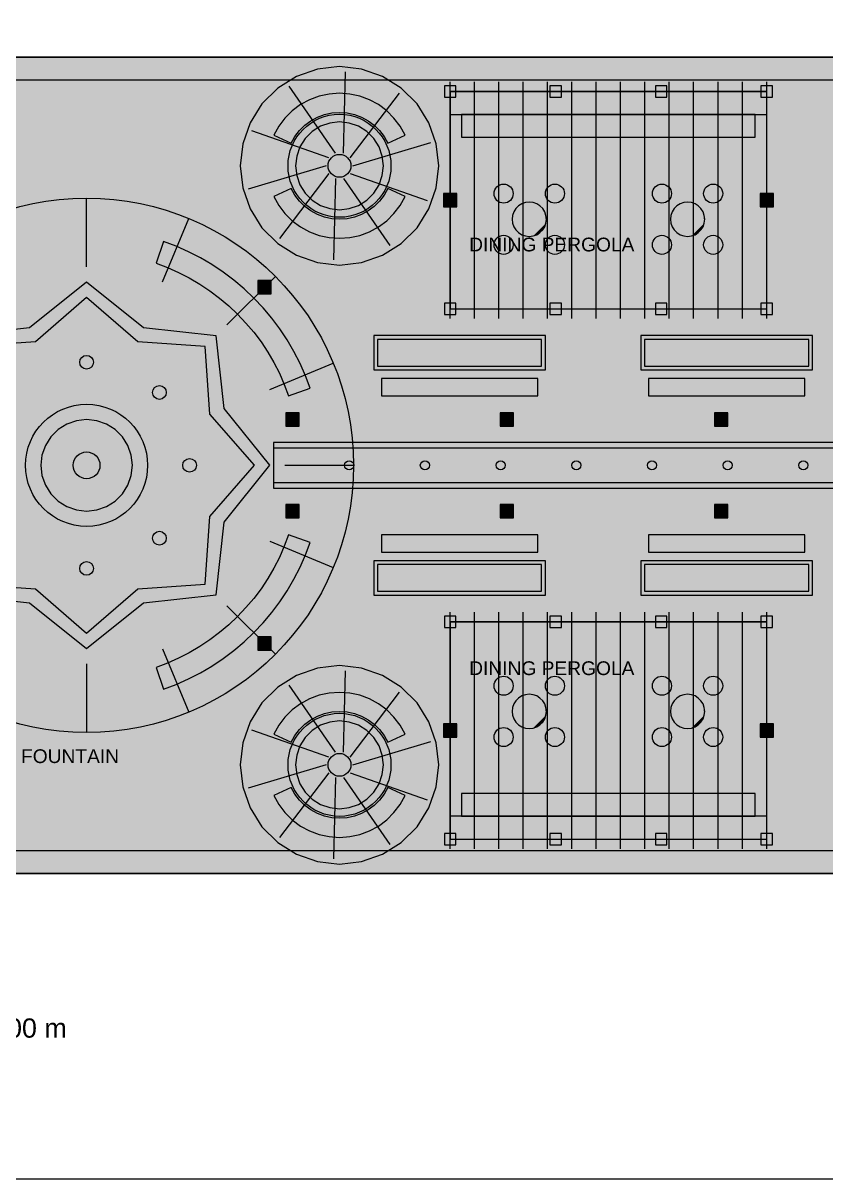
# Model space of a CAD drawing. Header units: metres. Extents: x 0 to 3661, y -5 to 371.
# Drawn here: x 3160.58 to 3181.63, y 23.65 to 53.93 of the extents above; entities that cross this region are included whole.
import ezdxf

# ---------------------------------------------------------------- set-up
doc = ezdxf.new("R2010")
doc.units = ezdxf.units.M
doc.header["$MEASUREMENT"] = 0
for name, color, linetype in [('AXIS', 8, 'Continuous'), ('EDGE', 7, 'Continuous'), ('L-FLOWERS', 6, 'Continuous'), ('L-FLOWERS-FILL', 241, 'Continuous'), ('L-LIGHTING', 2, 'Continuous'), ('L-LIGHTING-FILL', 40, 'Continuous'), ('L-PAVING', 253, 'Continuous'), ('L-PAVING-FILL', 41, 'Continuous'), ('L-PERGOLA', 34, 'Continuous'), ('L-PLANTERS', 42, 'Continuous'), ('L-SEATING', 32, 'Continuous'), ('L-SEATING-FILL', 35, 'Continuous'), ('L-TREES', 96, 'Continuous'), ('L-TREES-FILL', 94, 'Continuous'), ('L-WATER', 150, 'Continuous'), ('L-WATER-FILL', 151, 'Continuous'), ('LABEL', 7, 'Continuous'), ('SHOPS', 8, 'Continuous')]:
    doc.layers.add(name, color=color, linetype=linetype)
doc.styles.get("Standard").update_dxf_attribs({"font": 'arial.ttf'})

msp = doc.modelspace()

# ---------------------------------------------------------------- linework, layer by layer
at = {"layer": 'EDGE'}
msp.add_lwpolyline([(3123.279, 31.654), (3193.809, 31.654), (3193.809, 53.044), (3123.279, 53.044)], close=True, dxfattribs=at)
at = {"layer": 'L-FLOWERS'}
for points in [[(3171.779, 51.544), (3180.079, 51.544), (3180.079, 52.144), (3171.779, 52.144)], [(3170.029, 50.197), (3170, 50.452), (3169.915, 50.696), (3169.778, 50.913), (3169.596, 51.096), (3169.378, 51.233), (3169.135, 51.318), (3168.879, 51.346), (3168.623, 51.318), (3168.38, 51.233), (3168.162, 51.096), (3167.98, 50.913), (3167.843, 50.696), (3167.758, 50.452), (3167.729, 50.197), (3167.758, 49.941), (3167.843, 49.697), (3167.98, 49.48), (3168.162, 49.297), (3168.38, 49.16), (3168.623, 49.075), (3168.879, 49.047), (3169.135, 49.075), (3169.378, 49.16), (3169.596, 49.297), (3169.778, 49.48), (3169.915, 49.697), (3170, 49.941)], [(3169.879, 44.949), (3174.179, 44.949), (3174.179, 45.649), (3169.879, 45.649)], [(3176.879, 44.949), (3181.179, 44.949), (3181.179, 45.649), (3176.879, 45.649)], [(3169.879, 39.049), (3174.179, 39.049), (3174.179, 39.749), (3169.879, 39.749)], [(3176.879, 39.049), (3181.179, 39.049), (3181.179, 39.749), (3176.879, 39.749)], [(3170.029, 34.502), (3170, 34.757), (3169.915, 35.001), (3169.778, 35.218), (3169.596, 35.401), (3169.378, 35.538), (3169.135, 35.623), (3168.879, 35.651), (3168.623, 35.623), (3168.38, 35.538), (3168.162, 35.401), (3167.98, 35.218), (3167.843, 35.001), (3167.758, 34.757), (3167.729, 34.502), (3167.758, 34.246), (3167.843, 34.002), (3167.98, 33.785), (3168.162, 33.602), (3168.38, 33.465), (3168.623, 33.38), (3168.879, 33.352), (3169.135, 33.38), (3169.378, 33.465), (3169.596, 33.602), (3169.778, 33.785), (3169.915, 34.002), (3170, 34.246)], [(3171.779, 32.554), (3180.079, 32.554), (3180.079, 33.154), (3171.779, 33.154)]]:
    msp.add_lwpolyline(points, close=True, dxfattribs=at)
at = {"layer": 'L-FLOWERS-FILL'}
for points in [[(3171.779, 52.144), (3171.779, 51.544), (3180.079, 51.544)], [(3180.079, 51.544), (3180.079, 52.144), (3171.779, 52.144)], [(3170, 49.941), (3168.38, 51.233), (3168.162, 51.096)], [(3170, 49.941), (3168.623, 51.318), (3168.38, 51.233)], [(3170, 49.941), (3168.879, 51.346), (3168.623, 51.318)], [(3170, 49.941), (3169.135, 51.318), (3168.879, 51.346)], [(3170, 49.941), (3169.378, 51.233), (3169.135, 51.318)], [(3170, 49.941), (3169.596, 51.096), (3169.378, 51.233)], [(3170, 49.941), (3167.98, 50.913), (3167.843, 50.696)], [(3170, 49.941), (3168.162, 51.096), (3167.98, 50.913)], [(3170, 49.941), (3169.778, 50.913), (3169.596, 51.096)], [(3170, 49.941), (3169.915, 50.696), (3169.778, 50.913)], [(3170, 49.941), (3167.843, 50.696), (3167.758, 50.452)], [(3170, 49.941), (3170, 50.452), (3169.915, 50.696)], [(3170, 49.941), (3167.758, 50.452), (3167.729, 50.197)], [(3170, 49.941), (3170.029, 50.197), (3170, 50.452)], [(3170, 49.941), (3167.729, 50.197), (3167.758, 49.941)], [(3170, 49.941), (3167.758, 49.941), (3167.843, 49.697)], [(3170, 49.941), (3167.843, 49.697), (3167.98, 49.48)], [(3170, 49.941), (3167.98, 49.48), (3168.162, 49.297)], [(3170, 49.941), (3168.162, 49.297), (3168.38, 49.16)], [(3170, 49.941), (3168.38, 49.16), (3168.623, 49.075)], [(3170, 49.941), (3168.623, 49.075), (3168.879, 49.047)], [(3170, 49.941), (3168.879, 49.047), (3169.135, 49.075)], [(3170, 49.941), (3169.135, 49.075), (3169.378, 49.16)], [(3170, 49.941), (3169.378, 49.16), (3169.596, 49.297)], [(3170, 49.941), (3169.596, 49.297), (3169.778, 49.48)], [(3169.778, 49.48), (3169.915, 49.697), (3170, 49.941)], [(3169.879, 45.649), (3169.879, 44.949), (3174.179, 44.949)], [(3174.179, 44.949), (3174.179, 45.649), (3169.879, 45.649)], [(3176.879, 45.649), (3176.879, 44.949), (3181.179, 44.949)], [(3181.179, 44.949), (3181.179, 45.649), (3176.879, 45.649)], [(3169.879, 39.749), (3169.879, 39.049), (3174.179, 39.049)], [(3174.179, 39.049), (3174.179, 39.749), (3169.879, 39.749)], [(3176.879, 39.749), (3176.879, 39.049), (3181.179, 39.049)], [(3181.179, 39.049), (3181.179, 39.749), (3176.879, 39.749)], [(3170, 34.246), (3168.38, 35.538), (3168.162, 35.401)], [(3170, 34.246), (3168.623, 35.623), (3168.38, 35.538)], [(3170, 34.246), (3168.879, 35.651), (3168.623, 35.623)], [(3170, 34.246), (3169.135, 35.623), (3168.879, 35.651)], [(3170, 34.246), (3169.378, 35.538), (3169.135, 35.623)], [(3170, 34.246), (3169.596, 35.401), (3169.378, 35.538)], [(3170, 34.246), (3167.98, 35.218), (3167.843, 35.001)], [(3170, 34.246), (3168.162, 35.401), (3167.98, 35.218)], [(3170, 34.246), (3169.778, 35.218), (3169.596, 35.401)], [(3170, 34.246), (3169.915, 35.001), (3169.778, 35.218)], [(3170, 34.246), (3167.843, 35.001), (3167.758, 34.757)], [(3170, 34.246), (3170, 34.757), (3169.915, 35.001)], [(3170, 34.246), (3167.758, 34.757), (3167.729, 34.502)], [(3170, 34.246), (3170.029, 34.502), (3170, 34.757)], [(3170, 34.246), (3167.729, 34.502), (3167.758, 34.246)], [(3170, 34.246), (3167.758, 34.246), (3167.843, 34.002)], [(3170, 34.246), (3167.843, 34.002), (3167.98, 33.785)], [(3170, 34.246), (3167.98, 33.785), (3168.162, 33.602)], [(3170, 34.246), (3168.162, 33.602), (3168.38, 33.465)], [(3170, 34.246), (3168.38, 33.465), (3168.623, 33.38)], [(3170, 34.246), (3168.623, 33.38), (3168.879, 33.352)], [(3170, 34.246), (3168.879, 33.352), (3169.135, 33.38)], [(3170, 34.246), (3169.135, 33.38), (3169.378, 33.465)], [(3170, 34.246), (3169.378, 33.465), (3169.596, 33.602)], [(3170, 34.246), (3169.596, 33.602), (3169.778, 33.785)], [(3169.778, 33.785), (3169.915, 34.002), (3170, 34.246)], [(3171.779, 33.154), (3171.779, 32.554), (3180.079, 32.554)], [(3180.079, 32.554), (3180.079, 33.154), (3171.779, 33.154)]]:
    msp.add_solid(points, dxfattribs=at)
at = {"layer": 'L-LIGHTING'}
for points in [[(3171.604, 49.121), (3171.954, 49.121), (3171.954, 49.471), (3171.604, 49.471)], [(3179.904, 49.121), (3180.254, 49.121), (3180.254, 49.471), (3179.904, 49.471)], [(3166.741, 46.841), (3167.091, 46.841), (3167.091, 47.191), (3166.741, 47.191)], [(3167.474, 43.374), (3167.824, 43.374), (3167.824, 43.724), (3167.474, 43.724)], [(3173.094, 43.374), (3173.444, 43.374), (3173.444, 43.724), (3173.094, 43.724)], [(3178.714, 43.374), (3179.064, 43.374), (3179.064, 43.724), (3178.714, 43.724)], [(3167.474, 40.974), (3167.824, 40.974), (3167.824, 41.324), (3167.474, 41.324)], [(3173.094, 40.974), (3173.444, 40.974), (3173.444, 41.324), (3173.094, 41.324)], [(3178.714, 40.974), (3179.064, 40.974), (3179.064, 41.324), (3178.714, 41.324)], [(3166.741, 37.507), (3167.091, 37.507), (3167.091, 37.857), (3166.741, 37.857)], [(3171.604, 35.227), (3171.954, 35.227), (3171.954, 35.577), (3171.604, 35.577)], [(3179.904, 35.227), (3180.254, 35.227), (3180.254, 35.577), (3179.904, 35.577)]]:
    msp.add_lwpolyline(points, close=True, dxfattribs=at)
at = {"layer": 'L-LIGHTING-FILL'}
for points in [[(3171.604, 49.471), (3171.604, 49.121), (3171.954, 49.121)], [(3171.954, 49.121), (3171.954, 49.471), (3171.604, 49.471)], [(3179.904, 49.471), (3179.904, 49.121), (3180.254, 49.121)], [(3180.254, 49.121), (3180.254, 49.471), (3179.904, 49.471)], [(3166.741, 47.191), (3166.741, 46.841), (3167.091, 46.841)], [(3167.091, 46.841), (3167.091, 47.191), (3166.741, 47.191)], [(3167.474, 43.724), (3167.474, 43.374), (3167.824, 43.374)], [(3167.824, 43.374), (3167.824, 43.724), (3167.474, 43.724)], [(3173.094, 43.724), (3173.094, 43.374), (3173.444, 43.374)], [(3173.444, 43.374), (3173.444, 43.724), (3173.094, 43.724)], [(3178.714, 43.724), (3178.714, 43.374), (3179.064, 43.374)], [(3179.064, 43.374), (3179.064, 43.724), (3178.714, 43.724)], [(3167.474, 41.324), (3167.474, 40.974), (3167.824, 40.974)], [(3167.824, 40.974), (3167.824, 41.324), (3167.474, 41.324)], [(3173.094, 41.324), (3173.094, 40.974), (3173.444, 40.974)], [(3173.444, 40.974), (3173.444, 41.324), (3173.094, 41.324)], [(3178.714, 41.324), (3178.714, 40.974), (3179.064, 40.974)], [(3179.064, 40.974), (3179.064, 41.324), (3178.714, 41.324)], [(3166.741, 37.857), (3166.741, 37.507), (3167.091, 37.507)], [(3167.091, 37.507), (3167.091, 37.857), (3166.741, 37.857)], [(3171.604, 35.577), (3171.604, 35.227), (3171.954, 35.227)], [(3171.954, 35.227), (3171.954, 35.577), (3171.604, 35.577)], [(3179.904, 35.577), (3179.904, 35.227), (3180.254, 35.227)], [(3180.254, 35.227), (3180.254, 35.577), (3179.904, 35.577)]]:
    msp.add_solid(points, dxfattribs=at)
at = {"layer": 'L-PAVING'}
for p, q in [((3162.249, 47.549), (3162.249, 49.349)), ((3164.239, 47.153), (3164.927, 48.816)), ((3165.926, 46.026), (3167.198, 47.299)), ((3167.053, 44.339), (3168.716, 45.028)), ((3167.449, 42.349), (3169.249, 42.349)), ((3167.053, 40.359), (3168.716, 39.67)), ((3165.926, 38.672), (3167.198, 37.399)), ((3164.239, 37.545), (3164.927, 35.882)), ((3162.249, 37.149), (3162.249, 35.349))]:
    msp.add_line(p, q, dxfattribs=at)
for points in [[(3123.279, 31.654), (3193.809, 31.654), (3193.809, 53.044), (3123.279, 53.044)], [(3123.879, 32.254), (3193.209, 32.254), (3193.209, 52.444), (3123.879, 52.444)], [(3171.779, 46.449), (3180.079, 46.449), (3180.079, 52.144), (3171.779, 52.144)], [(3171.779, 32.554), (3180.079, 32.554), (3180.079, 38.249), (3171.779, 38.249)]]:
    msp.add_lwpolyline(points, close=True, dxfattribs=at)
msp.add_circle((3162.249, 42.349), 7, dxfattribs=at)
at = {"layer": 'L-PAVING-FILL'}
for points in [[(3123.279, 53.044), (3123.279, 31.654), (3193.809, 31.654)], [(3193.809, 31.654), (3193.809, 53.044), (3123.279, 53.044)], [(3171.779, 52.144), (3171.779, 46.449), (3180.079, 46.449)], [(3180.079, 46.449), (3180.079, 52.144), (3171.779, 52.144)], [(3171.779, 38.249), (3171.779, 32.554), (3180.079, 32.554)], [(3180.079, 32.554), (3180.079, 38.249), (3171.779, 38.249)]]:
    msp.add_solid(points, dxfattribs=at)
at = {"layer": 'L-PERGOLA'}
for p, q in [((3171.779, 46.199), (3171.779, 52.394)), ((3172.417, 46.199), (3172.417, 52.394)), ((3173.056, 46.199), (3173.056, 52.394)), ((3173.694, 46.199), (3173.694, 52.394)), ((3174.332, 46.199), (3174.332, 52.394)), ((3174.971, 46.199), (3174.971, 52.394)), ((3175.61, 46.199), (3175.61, 52.394)), ((3176.248, 46.199), (3176.248, 52.394)), ((3176.886, 46.199), (3176.886, 52.394)), ((3177.525, 46.199), (3177.525, 52.394)), ((3178.163, 46.199), (3178.163, 52.394)), ((3178.802, 46.199), (3178.802, 52.394)), ((3179.44, 46.199), (3179.44, 52.394)), ((3180.079, 46.199), (3180.079, 52.394)), ((3171.779, 52.144), (3180.079, 52.144)), ((3171.779, 46.449), (3180.079, 46.449)), ((3171.779, 32.304), (3171.779, 38.499)), ((3172.417, 32.304), (3172.417, 38.499)), ((3173.056, 32.304), (3173.056, 38.499)), ((3173.694, 32.304), (3173.694, 38.499)), ((3174.332, 32.304), (3174.332, 38.499)), ((3174.971, 32.304), (3174.971, 38.499)), ((3175.61, 32.304), (3175.61, 38.499)), ((3176.248, 32.304), (3176.248, 38.499)), ((3176.886, 32.304), (3176.886, 38.499)), ((3177.525, 32.304), (3177.525, 38.499)), ((3178.163, 32.304), (3178.163, 38.499)), ((3178.802, 32.304), (3178.802, 38.499)), ((3179.44, 32.304), (3179.44, 38.499)), ((3180.079, 32.304), (3180.079, 38.499)), ((3171.779, 38.249), (3180.079, 38.249)), ((3171.779, 32.554), (3180.079, 32.554))]:
    msp.add_line(p, q, dxfattribs=at)
for points in [[(3171.629, 51.994), (3171.929, 51.994), (3171.929, 52.294), (3171.629, 52.294)], [(3174.395, 51.994), (3174.695, 51.994), (3174.695, 52.294), (3174.395, 52.294)], [(3177.162, 51.994), (3177.462, 51.994), (3177.462, 52.294), (3177.162, 52.294)], [(3179.929, 51.994), (3180.229, 51.994), (3180.229, 52.294), (3179.929, 52.294)], [(3171.629, 46.299), (3171.929, 46.299), (3171.929, 46.599), (3171.629, 46.599)], [(3174.395, 46.299), (3174.695, 46.299), (3174.695, 46.599), (3174.395, 46.599)], [(3177.162, 46.299), (3177.462, 46.299), (3177.462, 46.599), (3177.162, 46.599)], [(3179.929, 46.299), (3180.229, 46.299), (3180.229, 46.599), (3179.929, 46.599)], [(3171.629, 38.099), (3171.929, 38.099), (3171.929, 38.399), (3171.629, 38.399)], [(3174.395, 38.099), (3174.695, 38.099), (3174.695, 38.399), (3174.395, 38.399)], [(3177.162, 38.099), (3177.462, 38.099), (3177.462, 38.399), (3177.162, 38.399)], [(3179.929, 38.099), (3180.229, 38.099), (3180.229, 38.399), (3179.929, 38.399)], [(3171.629, 32.404), (3171.929, 32.404), (3171.929, 32.704), (3171.629, 32.704)], [(3174.395, 32.404), (3174.695, 32.404), (3174.695, 32.704), (3174.395, 32.704)], [(3177.162, 32.404), (3177.462, 32.404), (3177.462, 32.704), (3177.162, 32.704)], [(3179.929, 32.404), (3180.229, 32.404), (3180.229, 32.704), (3179.929, 32.704)]]:
    msp.add_lwpolyline(points, close=True, dxfattribs=at)
at = {"layer": 'L-PLANTERS'}
for points in [[(3169.779, 44.849), (3174.279, 44.849), (3174.279, 45.749), (3169.779, 45.749)], [(3176.779, 44.849), (3181.279, 44.849), (3181.279, 45.749), (3176.779, 45.749)], [(3169.779, 38.949), (3174.279, 38.949), (3174.279, 39.849), (3169.779, 39.849)], [(3176.779, 38.949), (3181.279, 38.949), (3181.279, 39.849), (3176.779, 39.849)]]:
    msp.add_lwpolyline(points, close=True, dxfattribs=at)
for centre in [(3168.879, 50.197), (3168.879, 34.502)]:
    msp.add_circle(centre, 1.35, dxfattribs=at)
at = {"layer": 'L-SEATING'}
for points in [[(3170.601, 50.999), (3170.47, 51.235), (3170.307, 51.449), (3170.116, 51.639), (3169.9, 51.799), (3169.663, 51.927), (3169.41, 52.021), (3169.147, 52.077), (3168.879, 52.096), (3168.61, 52.077), (3168.347, 52.021), (3168.095, 51.927), (3167.858, 51.799), (3167.642, 51.639), (3167.45, 51.449), (3167.287, 51.235), (3167.157, 50.999), (3167.61, 50.788), (3167.706, 50.962), (3167.826, 51.12), (3167.967, 51.259), (3168.126, 51.377), (3168.301, 51.472), (3168.487, 51.541), (3168.681, 51.582), (3168.879, 51.596), (3169.077, 51.582), (3169.271, 51.541), (3169.456, 51.472), (3169.631, 51.377), (3169.79, 51.259), (3169.931, 51.12), (3170.051, 50.962), (3170.148, 50.788)], [(3172.079, 50.944), (3179.779, 50.944), (3179.779, 51.544), (3172.079, 51.544)], [(3167.157, 49.394), (3167.287, 49.158), (3167.45, 48.944), (3167.642, 48.754), (3167.858, 48.594), (3168.095, 48.466), (3168.347, 48.372), (3168.61, 48.316), (3168.879, 48.297), (3169.147, 48.316), (3169.41, 48.372), (3169.663, 48.466), (3169.9, 48.594), (3170.116, 48.754), (3170.307, 48.944), (3170.47, 49.158), (3170.601, 49.394), (3170.148, 49.605), (3170.051, 49.431), (3169.931, 49.273), (3169.79, 49.134), (3169.631, 49.016), (3169.456, 48.921), (3169.271, 48.852), (3169.077, 48.811), (3168.879, 48.797), (3168.681, 48.811), (3168.487, 48.852), (3168.301, 48.921), (3168.126, 49.016), (3167.967, 49.134), (3167.826, 49.273), (3167.706, 49.431), (3167.61, 49.605)], [(3174.304, 48.797), (3174.292, 48.897), (3174.259, 48.992), (3174.206, 49.077), (3174.134, 49.148), (3174.049, 49.202), (3173.954, 49.235), (3173.854, 49.246), (3173.754, 49.235), (3173.659, 49.202), (3173.573, 49.148), (3173.502, 49.077), (3173.448, 48.992), (3173.415, 48.897), (3173.404, 48.797), (3173.415, 48.696), (3173.448, 48.601), (3173.502, 48.516), (3173.573, 48.445), (3173.659, 48.391), (3173.754, 48.358), (3173.854, 48.346), (3173.954, 48.358), (3174.049, 48.391), (3174.134, 48.445), (3174.206, 48.516), (3174.259, 48.601), (3174.292, 48.696)], [(3178.454, 48.797), (3178.442, 48.897), (3178.409, 48.992), (3178.356, 49.077), (3178.284, 49.148), (3178.199, 49.202), (3178.104, 49.235), (3178.004, 49.246), (3177.904, 49.235), (3177.809, 49.202), (3177.723, 49.148), (3177.652, 49.077), (3177.598, 48.992), (3177.565, 48.897), (3177.554, 48.797), (3177.565, 48.696), (3177.598, 48.601), (3177.652, 48.516), (3177.723, 48.445), (3177.809, 48.391), (3177.904, 48.358), (3178.004, 48.346), (3178.104, 48.358), (3178.199, 48.391), (3178.284, 48.445), (3178.356, 48.516), (3178.409, 48.601), (3178.442, 48.696)], [(3168.111, 44.367), (3167.987, 44.697), (3167.845, 45.018), (3167.684, 45.331), (3167.507, 45.635), (3167.312, 45.927), (3167.101, 46.209), (3166.874, 46.477), (3166.633, 46.733), (3166.377, 46.975), (3166.108, 47.201), (3165.827, 47.412), (3165.534, 47.607), (3165.231, 47.785), (3164.918, 47.945), (3164.596, 48.087), (3164.267, 48.211), (3164.072, 47.644), (3164.369, 47.532), (3164.66, 47.404), (3164.942, 47.259), (3165.216, 47.098), (3165.481, 46.922), (3165.735, 46.732), (3165.978, 46.527), (3166.209, 46.309), (3166.427, 46.078), (3166.631, 45.835), (3166.822, 45.581), (3166.998, 45.316), (3167.158, 45.042), (3167.303, 44.76), (3167.432, 44.469), (3167.544, 44.172)], [(3169.979, 44.174), (3174.079, 44.174), (3174.079, 44.624), (3169.979, 44.624)], [(3176.979, 44.174), (3181.079, 44.174), (3181.079, 44.624), (3176.979, 44.624)], [(3164.267, 36.487), (3164.596, 36.611), (3164.918, 36.753), (3165.231, 36.913), (3165.534, 37.091), (3165.827, 37.286), (3166.108, 37.497), (3166.377, 37.723), (3166.633, 37.965), (3166.874, 38.221), (3167.101, 38.489), (3167.312, 38.771), (3167.507, 39.063), (3167.684, 39.367), (3167.845, 39.68), (3167.987, 40.001), (3168.111, 40.331), (3167.544, 40.526), (3167.432, 40.229), (3167.303, 39.938), (3167.158, 39.656), (3166.998, 39.382), (3166.822, 39.117), (3166.631, 38.863), (3166.427, 38.62), (3166.209, 38.389), (3165.978, 38.171), (3165.735, 37.966), (3165.481, 37.776), (3165.216, 37.6), (3164.942, 37.439), (3164.66, 37.294), (3164.369, 37.166), (3164.072, 37.054)], [(3169.979, 40.074), (3174.079, 40.074), (3174.079, 40.524), (3169.979, 40.524)], [(3176.979, 40.074), (3181.079, 40.074), (3181.079, 40.524), (3176.979, 40.524)], [(3170.601, 35.304), (3170.47, 35.54), (3170.307, 35.754), (3170.116, 35.944), (3169.9, 36.104), (3169.663, 36.232), (3169.41, 36.326), (3169.147, 36.382), (3168.879, 36.401), (3168.61, 36.382), (3168.347, 36.326), (3168.095, 36.232), (3167.858, 36.104), (3167.642, 35.944), (3167.45, 35.754), (3167.287, 35.54), (3167.157, 35.304), (3167.61, 35.093), (3167.706, 35.267), (3167.826, 35.425), (3167.967, 35.564), (3168.126, 35.682), (3168.301, 35.777), (3168.487, 35.846), (3168.681, 35.887), (3168.879, 35.901), (3169.077, 35.887), (3169.271, 35.846), (3169.456, 35.777), (3169.631, 35.682), (3169.79, 35.564), (3169.931, 35.425), (3170.051, 35.267), (3170.148, 35.093)], [(3174.304, 35.901), (3174.292, 36.002), (3174.259, 36.097), (3174.206, 36.182), (3174.134, 36.253), (3174.049, 36.307), (3173.954, 36.34), (3173.854, 36.352), (3173.754, 36.34), (3173.659, 36.307), (3173.573, 36.253), (3173.502, 36.182), (3173.448, 36.097), (3173.415, 36.002), (3173.404, 35.901), (3173.415, 35.801), (3173.448, 35.706), (3173.502, 35.621), (3173.573, 35.55), (3173.659, 35.496), (3173.754, 35.463), (3173.854, 35.452), (3173.954, 35.463), (3174.049, 35.496), (3174.134, 35.55), (3174.206, 35.621), (3174.259, 35.706), (3174.292, 35.801)], [(3178.454, 35.901), (3178.442, 36.002), (3178.409, 36.097), (3178.356, 36.182), (3178.284, 36.253), (3178.199, 36.307), (3178.104, 36.34), (3178.004, 36.352), (3177.904, 36.34), (3177.809, 36.307), (3177.723, 36.253), (3177.652, 36.182), (3177.598, 36.097), (3177.565, 36.002), (3177.554, 35.901), (3177.565, 35.801), (3177.598, 35.706), (3177.652, 35.621), (3177.723, 35.55), (3177.809, 35.496), (3177.904, 35.463), (3178.004, 35.452), (3178.104, 35.463), (3178.199, 35.496), (3178.284, 35.55), (3178.356, 35.621), (3178.409, 35.706), (3178.442, 35.801)], [(3167.157, 33.699), (3167.287, 33.463), (3167.45, 33.249), (3167.642, 33.059), (3167.858, 32.899), (3168.095, 32.771), (3168.347, 32.677), (3168.61, 32.621), (3168.879, 32.602), (3169.147, 32.621), (3169.41, 32.677), (3169.663, 32.771), (3169.9, 32.899), (3170.116, 33.059), (3170.307, 33.249), (3170.47, 33.463), (3170.601, 33.699), (3170.148, 33.91), (3170.051, 33.736), (3169.931, 33.578), (3169.79, 33.439), (3169.631, 33.321), (3169.456, 33.226), (3169.271, 33.157), (3169.077, 33.116), (3168.879, 33.102), (3168.681, 33.116), (3168.487, 33.157), (3168.301, 33.226), (3168.126, 33.321), (3167.967, 33.439), (3167.826, 33.578), (3167.706, 33.736), (3167.61, 33.91)], [(3172.079, 33.154), (3179.779, 33.154), (3179.779, 33.754), (3172.079, 33.754)]]:
    msp.add_lwpolyline(points, close=True, dxfattribs=at)
for centre in [(3173.182, 49.468), (3174.526, 49.468), (3177.332, 49.468), (3178.675, 49.468), (3173.182, 48.125), (3174.526, 48.125), (3177.332, 48.125), (3178.675, 48.125), (3173.182, 36.573), (3174.526, 36.573), (3177.332, 36.573), (3178.675, 36.573), (3173.182, 35.23), (3174.526, 35.23), (3177.332, 35.23), (3178.675, 35.23)]:
    msp.add_circle(centre, 0.25, dxfattribs=at)
at = {"layer": 'L-SEATING-FILL'}
for points in [[(3169.663, 51.927), (3168.879, 52.096), (3168.61, 52.077)], [(3169.663, 51.927), (3169.147, 52.077), (3168.879, 52.096)], [(3169.663, 51.927), (3167.45, 51.449), (3167.287, 51.235)], [(3169.663, 51.927), (3167.287, 51.235), (3168.487, 51.541)], [(3169.663, 51.927), (3167.642, 51.639), (3167.45, 51.449)], [(3169.663, 51.927), (3167.858, 51.799), (3167.642, 51.639)], [(3169.663, 51.927), (3168.095, 51.927), (3167.858, 51.799)], [(3169.663, 51.927), (3168.347, 52.021), (3168.095, 51.927)], [(3169.663, 51.927), (3168.61, 52.077), (3168.347, 52.021)], [(3169.663, 51.927), (3168.487, 51.541), (3168.681, 51.582)], [(3169.663, 51.927), (3168.681, 51.582), (3168.879, 51.596)], [(3169.663, 51.927), (3168.879, 51.596), (3169.077, 51.582)], [(3169.663, 51.927), (3169.077, 51.582), (3169.271, 51.541)], [(3169.663, 51.927), (3169.41, 52.021), (3169.147, 52.077)], [(3169.663, 51.927), (3169.271, 51.541), (3169.456, 51.472)], [(3169.663, 51.927), (3169.456, 51.472), (3169.631, 51.377)], [(3169.663, 51.927), (3169.631, 51.377), (3169.79, 51.259)], [(3170.148, 50.788), (3169.9, 51.799), (3169.663, 51.927)], [(3169.663, 51.927), (3169.79, 51.259), (3169.931, 51.12)], [(3169.663, 51.927), (3169.931, 51.12), (3170.051, 50.962)], [(3169.663, 51.927), (3170.051, 50.962), (3170.148, 50.788)], [(3170.148, 50.788), (3170.116, 51.639), (3169.9, 51.799)], [(3167.287, 51.235), (3168.301, 51.472), (3168.487, 51.541)], [(3170.148, 50.788), (3170.307, 51.449), (3170.116, 51.639)], [(3172.079, 51.544), (3172.079, 50.944), (3179.779, 50.944)], [(3179.779, 50.944), (3179.779, 51.544), (3172.079, 51.544)], [(3167.287, 51.235), (3167.157, 50.999), (3167.61, 50.788)], [(3167.287, 51.235), (3168.126, 51.377), (3168.301, 51.472)], [(3167.287, 51.235), (3167.967, 51.259), (3168.126, 51.377)], [(3167.287, 51.235), (3167.826, 51.12), (3167.967, 51.259)], [(3167.287, 51.235), (3167.61, 50.788), (3167.706, 50.962)], [(3167.287, 51.235), (3167.706, 50.962), (3167.826, 51.12)], [(3170.148, 50.788), (3170.47, 51.235), (3170.307, 51.449)], [(3170.148, 50.788), (3170.601, 50.999), (3170.47, 51.235)], [(3167.61, 49.605), (3167.157, 49.394), (3167.287, 49.158)], [(3167.61, 49.605), (3167.287, 49.158), (3167.45, 48.944)], [(3167.61, 49.605), (3167.45, 48.944), (3167.642, 48.754)], [(3167.61, 49.605), (3167.642, 48.754), (3167.858, 48.594)], [(3167.61, 49.605), (3167.858, 48.594), (3168.095, 48.466)], [(3168.095, 48.466), (3167.706, 49.431), (3167.61, 49.605)], [(3168.095, 48.466), (3167.826, 49.273), (3167.706, 49.431)], [(3170.47, 49.158), (3170.051, 49.431), (3169.931, 49.273)], [(3170.47, 49.158), (3170.148, 49.605), (3170.051, 49.431)], [(3170.47, 49.158), (3170.601, 49.394), (3170.148, 49.605)], [(3168.095, 48.466), (3167.967, 49.134), (3167.826, 49.273)], [(3168.095, 48.466), (3168.126, 49.016), (3167.967, 49.134)], [(3168.095, 48.466), (3170.307, 48.944), (3170.47, 49.158)], [(3168.095, 48.466), (3170.47, 49.158), (3169.271, 48.852)], [(3170.47, 49.158), (3169.456, 48.921), (3169.271, 48.852)], [(3170.47, 49.158), (3169.631, 49.016), (3169.456, 48.921)], [(3170.47, 49.158), (3169.79, 49.134), (3169.631, 49.016)], [(3170.47, 49.158), (3169.931, 49.273), (3169.79, 49.134)], [(3174.292, 48.696), (3173.502, 49.077), (3173.448, 48.992)], [(3174.292, 48.696), (3173.573, 49.148), (3173.502, 49.077)], [(3174.292, 48.696), (3173.659, 49.202), (3173.573, 49.148)], [(3174.292, 48.696), (3173.754, 49.235), (3173.659, 49.202)], [(3174.292, 48.696), (3173.854, 49.246), (3173.754, 49.235)], [(3174.292, 48.696), (3173.954, 49.235), (3173.854, 49.246)], [(3174.292, 48.696), (3174.049, 49.202), (3173.954, 49.235)], [(3174.292, 48.696), (3174.134, 49.148), (3174.049, 49.202)], [(3174.292, 48.696), (3174.206, 49.077), (3174.134, 49.148)], [(3174.292, 48.696), (3174.259, 48.992), (3174.206, 49.077)], [(3178.442, 48.696), (3177.652, 49.077), (3177.598, 48.992)], [(3178.442, 48.696), (3177.723, 49.148), (3177.652, 49.077)], [(3178.442, 48.696), (3177.809, 49.202), (3177.723, 49.148)], [(3178.442, 48.696), (3177.904, 49.235), (3177.809, 49.202)], [(3178.442, 48.696), (3178.004, 49.246), (3177.904, 49.235)], [(3178.442, 48.696), (3178.104, 49.235), (3178.004, 49.246)], [(3178.442, 48.696), (3178.199, 49.202), (3178.104, 49.235)], [(3178.442, 48.696), (3178.284, 49.148), (3178.199, 49.202)], [(3178.442, 48.696), (3178.356, 49.077), (3178.284, 49.148)], [(3178.442, 48.696), (3178.409, 48.992), (3178.356, 49.077)], [(3168.095, 48.466), (3168.301, 48.921), (3168.126, 49.016)], [(3168.095, 48.466), (3170.116, 48.754), (3170.307, 48.944)], [(3168.095, 48.466), (3168.487, 48.852), (3168.301, 48.921)], [(3168.095, 48.466), (3169.271, 48.852), (3169.077, 48.811)], [(3168.095, 48.466), (3168.681, 48.811), (3168.487, 48.852)], [(3168.095, 48.466), (3169.077, 48.811), (3168.879, 48.797)], [(3168.095, 48.466), (3168.879, 48.797), (3168.681, 48.811)], [(3168.095, 48.466), (3169.9, 48.594), (3170.116, 48.754)], [(3174.292, 48.696), (3173.415, 48.897), (3173.404, 48.797)], [(3174.292, 48.696), (3173.404, 48.797), (3173.415, 48.696)], [(3174.292, 48.696), (3173.448, 48.992), (3173.415, 48.897)], [(3174.292, 48.696), (3174.292, 48.897), (3174.259, 48.992)], [(3174.292, 48.696), (3174.304, 48.797), (3174.292, 48.897)], [(3178.442, 48.696), (3177.565, 48.897), (3177.554, 48.797)], [(3178.442, 48.696), (3177.554, 48.797), (3177.565, 48.696)], [(3178.442, 48.696), (3177.598, 48.992), (3177.565, 48.897)], [(3178.442, 48.696), (3178.442, 48.897), (3178.409, 48.992)], [(3178.442, 48.696), (3178.454, 48.797), (3178.442, 48.897)], [(3168.095, 48.466), (3169.663, 48.466), (3169.9, 48.594)], [(3168.095, 48.466), (3168.347, 48.372), (3168.61, 48.316)], [(3168.095, 48.466), (3168.61, 48.316), (3168.879, 48.297)], [(3168.095, 48.466), (3168.879, 48.297), (3169.147, 48.316)], [(3168.095, 48.466), (3169.147, 48.316), (3169.41, 48.372)], [(3168.095, 48.466), (3169.41, 48.372), (3169.663, 48.466)], [(3174.292, 48.696), (3173.415, 48.696), (3173.448, 48.601)], [(3174.292, 48.696), (3173.448, 48.601), (3173.502, 48.516)], [(3174.292, 48.696), (3173.502, 48.516), (3173.573, 48.445)], [(3174.292, 48.696), (3173.573, 48.445), (3173.659, 48.391)], [(3174.292, 48.696), (3173.659, 48.391), (3173.754, 48.358)], [(3174.292, 48.696), (3173.754, 48.358), (3173.854, 48.346)], [(3174.292, 48.696), (3173.854, 48.346), (3173.954, 48.358)], [(3174.292, 48.696), (3173.954, 48.358), (3174.049, 48.391)], [(3174.292, 48.696), (3174.049, 48.391), (3174.134, 48.445)], [(3174.292, 48.696), (3174.134, 48.445), (3174.206, 48.516)], [(3174.206, 48.516), (3174.259, 48.601), (3174.292, 48.696)], [(3178.442, 48.696), (3177.565, 48.696), (3177.598, 48.601)], [(3178.442, 48.696), (3177.598, 48.601), (3177.652, 48.516)], [(3178.442, 48.696), (3177.652, 48.516), (3177.723, 48.445)], [(3178.442, 48.696), (3177.723, 48.445), (3177.809, 48.391)], [(3178.442, 48.696), (3177.809, 48.391), (3177.904, 48.358)], [(3178.442, 48.696), (3177.904, 48.358), (3178.004, 48.346)], [(3178.442, 48.696), (3178.004, 48.346), (3178.104, 48.358)], [(3178.442, 48.696), (3178.104, 48.358), (3178.199, 48.391)], [(3178.442, 48.696), (3178.199, 48.391), (3178.284, 48.445)], [(3178.442, 48.696), (3178.284, 48.445), (3178.356, 48.516)], [(3178.356, 48.516), (3178.409, 48.601), (3178.442, 48.696)], [(3166.633, 46.733), (3164.267, 48.211), (3164.072, 47.644)], [(3166.633, 46.733), (3164.596, 48.087), (3164.267, 48.211)], [(3166.633, 46.733), (3164.918, 47.945), (3164.596, 48.087)], [(3166.633, 46.733), (3165.231, 47.785), (3164.918, 47.945)], [(3166.633, 46.733), (3164.072, 47.644), (3164.369, 47.532)], [(3166.633, 46.733), (3165.534, 47.607), (3165.231, 47.785)], [(3166.633, 46.733), (3165.827, 47.412), (3165.534, 47.607)], [(3166.633, 46.733), (3164.369, 47.532), (3164.66, 47.404)], [(3166.633, 46.733), (3164.66, 47.404), (3164.942, 47.259)], [(3166.633, 46.733), (3164.942, 47.259), (3165.216, 47.098)], [(3166.633, 46.733), (3166.108, 47.201), (3165.827, 47.412)], [(3166.633, 46.733), (3165.216, 47.098), (3165.481, 46.922)], [(3166.633, 46.733), (3166.377, 46.975), (3166.108, 47.201)], [(3166.633, 46.733), (3165.481, 46.922), (3165.735, 46.732)], [(3166.633, 46.733), (3165.735, 46.732), (3165.978, 46.527)], [(3166.633, 46.733), (3165.978, 46.527), (3166.209, 46.309)], [(3166.633, 46.733), (3166.209, 46.309), (3166.427, 46.078)], [(3166.633, 46.733), (3166.427, 46.078), (3166.631, 45.835)], [(3166.633, 46.733), (3166.631, 45.835), (3166.822, 45.581)], [(3167.544, 44.172), (3166.874, 46.477), (3166.633, 46.733)], [(3166.633, 46.733), (3166.822, 45.581), (3166.998, 45.316)], [(3166.633, 46.733), (3166.998, 45.316), (3167.158, 45.042)], [(3166.633, 46.733), (3167.158, 45.042), (3167.303, 44.76)], [(3166.633, 46.733), (3167.303, 44.76), (3167.432, 44.469)], [(3166.633, 46.733), (3167.432, 44.469), (3167.544, 44.172)], [(3167.544, 44.172), (3167.101, 46.209), (3166.874, 46.477)], [(3167.544, 44.172), (3167.312, 45.927), (3167.101, 46.209)], [(3167.544, 44.172), (3167.507, 45.635), (3167.312, 45.927)], [(3167.544, 44.172), (3167.684, 45.331), (3167.507, 45.635)], [(3167.544, 44.172), (3167.845, 45.018), (3167.684, 45.331)], [(3167.544, 44.172), (3167.987, 44.697), (3167.845, 45.018)], [(3167.544, 44.172), (3168.111, 44.367), (3167.987, 44.697)], [(3169.979, 44.624), (3169.979, 44.174), (3174.079, 44.174)], [(3174.079, 44.174), (3174.079, 44.624), (3169.979, 44.624)], [(3176.979, 44.624), (3176.979, 44.174), (3181.079, 44.174)], [(3181.079, 44.174), (3181.079, 44.624), (3176.979, 44.624)], [(3166.633, 37.965), (3168.111, 40.331), (3167.544, 40.526)], [(3166.633, 37.965), (3167.544, 40.526), (3167.432, 40.229)], [(3166.633, 37.965), (3167.987, 40.001), (3168.111, 40.331)], [(3169.979, 40.524), (3169.979, 40.074), (3174.079, 40.074)], [(3174.079, 40.074), (3174.079, 40.524), (3169.979, 40.524)], [(3176.979, 40.524), (3176.979, 40.074), (3181.079, 40.074)], [(3181.079, 40.074), (3181.079, 40.524), (3176.979, 40.524)], [(3166.633, 37.965), (3167.432, 40.229), (3167.303, 39.938)], [(3166.633, 37.965), (3167.845, 39.68), (3167.987, 40.001)], [(3166.633, 37.965), (3167.303, 39.938), (3167.158, 39.656)], [(3166.633, 37.965), (3167.684, 39.367), (3167.845, 39.68)], [(3166.633, 37.965), (3167.158, 39.656), (3166.998, 39.382)], [(3166.633, 37.965), (3166.998, 39.382), (3166.822, 39.117)], [(3166.633, 37.965), (3167.507, 39.063), (3167.684, 39.367)], [(3166.633, 37.965), (3166.822, 39.117), (3166.631, 38.863)], [(3166.633, 37.965), (3167.312, 38.771), (3167.507, 39.063)], [(3166.633, 37.965), (3166.631, 38.863), (3166.427, 38.62)], [(3166.633, 37.965), (3167.101, 38.489), (3167.312, 38.771)], [(3166.633, 37.965), (3166.427, 38.62), (3166.209, 38.389)], [(3166.633, 37.965), (3166.874, 38.221), (3167.101, 38.489)], [(3166.633, 37.965), (3165.978, 38.171), (3165.735, 37.966)], [(3166.633, 37.965), (3166.209, 38.389), (3165.978, 38.171)], [(3164.072, 37.054), (3166.377, 37.723), (3166.633, 37.965)], [(3166.633, 37.965), (3164.369, 37.166), (3164.072, 37.054)], [(3166.633, 37.965), (3164.66, 37.294), (3164.369, 37.166)], [(3166.633, 37.965), (3164.942, 37.439), (3164.66, 37.294)], [(3166.633, 37.965), (3165.216, 37.6), (3164.942, 37.439)], [(3166.633, 37.965), (3165.481, 37.776), (3165.216, 37.6)], [(3166.633, 37.965), (3165.735, 37.966), (3165.481, 37.776)], [(3164.072, 37.054), (3166.108, 37.497), (3166.377, 37.723)], [(3164.072, 37.054), (3165.827, 37.286), (3166.108, 37.497)], [(3164.072, 37.054), (3165.534, 37.091), (3165.827, 37.286)], [(3164.072, 37.054), (3165.231, 36.913), (3165.534, 37.091)], [(3164.072, 37.054), (3164.267, 36.487), (3164.596, 36.611)], [(3164.072, 37.054), (3164.596, 36.611), (3164.918, 36.753)], [(3164.072, 37.054), (3164.918, 36.753), (3165.231, 36.913)], [(3169.663, 36.232), (3168.61, 36.382), (3168.347, 36.326)], [(3169.663, 36.232), (3168.879, 36.401), (3168.61, 36.382)], [(3169.663, 36.232), (3169.147, 36.382), (3168.879, 36.401)], [(3169.663, 36.232), (3169.41, 36.326), (3169.147, 36.382)], [(3174.292, 35.801), (3173.754, 36.34), (3173.659, 36.307)], [(3174.292, 35.801), (3173.854, 36.352), (3173.754, 36.34)], [(3174.292, 35.801), (3173.954, 36.34), (3173.854, 36.352)], [(3174.292, 35.801), (3174.049, 36.307), (3173.954, 36.34)], [(3178.442, 35.801), (3177.904, 36.34), (3177.809, 36.307)], [(3178.442, 35.801), (3178.004, 36.352), (3177.904, 36.34)], [(3178.442, 35.801), (3178.104, 36.34), (3178.004, 36.352)], [(3178.442, 35.801), (3178.199, 36.307), (3178.104, 36.34)], [(3169.663, 36.232), (3167.45, 35.754), (3167.287, 35.54)], [(3169.663, 36.232), (3167.287, 35.54), (3168.487, 35.846)], [(3169.663, 36.232), (3167.642, 35.944), (3167.45, 35.754)], [(3169.663, 36.232), (3167.858, 36.104), (3167.642, 35.944)], [(3169.663, 36.232), (3168.095, 36.232), (3167.858, 36.104)], [(3169.663, 36.232), (3168.347, 36.326), (3168.095, 36.232)], [(3169.663, 36.232), (3168.487, 35.846), (3168.681, 35.887)], [(3169.663, 36.232), (3168.681, 35.887), (3168.879, 35.901)], [(3169.663, 36.232), (3168.879, 35.901), (3169.077, 35.887)], [(3169.663, 36.232), (3169.077, 35.887), (3169.271, 35.846)], [(3169.663, 36.232), (3169.271, 35.846), (3169.456, 35.777)], [(3169.663, 36.232), (3169.456, 35.777), (3169.631, 35.682)], [(3169.663, 36.232), (3169.631, 35.682), (3169.79, 35.564)], [(3170.148, 35.093), (3169.9, 36.104), (3169.663, 36.232)], [(3169.663, 36.232), (3169.79, 35.564), (3169.931, 35.425)], [(3169.663, 36.232), (3169.931, 35.425), (3170.051, 35.267)], [(3169.663, 36.232), (3170.051, 35.267), (3170.148, 35.093)], [(3170.148, 35.093), (3170.116, 35.944), (3169.9, 36.104)], [(3174.292, 35.801), (3173.448, 36.097), (3173.415, 36.002)], [(3174.292, 35.801), (3173.502, 36.182), (3173.448, 36.097)], [(3174.292, 35.801), (3173.573, 36.253), (3173.502, 36.182)], [(3174.292, 35.801), (3173.659, 36.307), (3173.573, 36.253)], [(3174.292, 35.801), (3174.134, 36.253), (3174.049, 36.307)], [(3174.292, 35.801), (3174.206, 36.182), (3174.134, 36.253)], [(3174.292, 35.801), (3174.259, 36.097), (3174.206, 36.182)], [(3174.292, 35.801), (3174.292, 36.002), (3174.259, 36.097)], [(3178.442, 35.801), (3177.598, 36.097), (3177.565, 36.002)], [(3178.442, 35.801), (3177.652, 36.182), (3177.598, 36.097)], [(3178.442, 35.801), (3177.723, 36.253), (3177.652, 36.182)], [(3178.442, 35.801), (3177.809, 36.307), (3177.723, 36.253)], [(3178.442, 35.801), (3178.284, 36.253), (3178.199, 36.307)], [(3178.442, 35.801), (3178.356, 36.182), (3178.284, 36.253)], [(3178.442, 35.801), (3178.409, 36.097), (3178.356, 36.182)], [(3178.442, 35.801), (3178.442, 36.002), (3178.409, 36.097)], [(3167.287, 35.54), (3168.301, 35.777), (3168.487, 35.846)], [(3167.287, 35.54), (3168.126, 35.682), (3168.301, 35.777)], [(3170.148, 35.093), (3170.307, 35.754), (3170.116, 35.944)], [(3170.148, 35.093), (3170.47, 35.54), (3170.307, 35.754)], [(3174.292, 35.801), (3173.415, 36.002), (3173.404, 35.901)], [(3174.292, 35.801), (3173.404, 35.901), (3173.415, 35.801)], [(3174.292, 35.801), (3173.415, 35.801), (3173.448, 35.706)], [(3174.292, 35.801), (3173.448, 35.706), (3173.502, 35.621)], [(3174.292, 35.801), (3173.502, 35.621), (3173.573, 35.55)], [(3174.292, 35.801), (3173.573, 35.55), (3173.659, 35.496)], [(3174.292, 35.801), (3173.659, 35.496), (3173.754, 35.463)], [(3174.292, 35.801), (3173.754, 35.463), (3173.854, 35.452)], [(3174.292, 35.801), (3173.854, 35.452), (3173.954, 35.463)], [(3174.292, 35.801), (3173.954, 35.463), (3174.049, 35.496)], [(3174.292, 35.801), (3174.049, 35.496), (3174.134, 35.55)], [(3174.292, 35.801), (3174.134, 35.55), (3174.206, 35.621)], [(3174.206, 35.621), (3174.259, 35.706), (3174.292, 35.801)], [(3174.292, 35.801), (3174.304, 35.901), (3174.292, 36.002)], [(3178.442, 35.801), (3177.565, 36.002), (3177.554, 35.901)], [(3178.442, 35.801), (3177.554, 35.901), (3177.565, 35.801)], [(3178.442, 35.801), (3177.565, 35.801), (3177.598, 35.706)], [(3178.442, 35.801), (3177.598, 35.706), (3177.652, 35.621)], [(3178.442, 35.801), (3177.652, 35.621), (3177.723, 35.55)], [(3178.442, 35.801), (3177.723, 35.55), (3177.809, 35.496)], [(3178.442, 35.801), (3177.809, 35.496), (3177.904, 35.463)], [(3178.442, 35.801), (3177.904, 35.463), (3178.004, 35.452)], [(3178.442, 35.801), (3178.004, 35.452), (3178.104, 35.463)], [(3178.442, 35.801), (3178.104, 35.463), (3178.199, 35.496)], [(3178.442, 35.801), (3178.199, 35.496), (3178.284, 35.55)], [(3178.442, 35.801), (3178.284, 35.55), (3178.356, 35.621)], [(3178.356, 35.621), (3178.409, 35.706), (3178.442, 35.801)], [(3178.442, 35.801), (3178.454, 35.901), (3178.442, 36.002)], [(3167.287, 35.54), (3167.157, 35.304), (3167.61, 35.093)], [(3167.287, 35.54), (3167.967, 35.564), (3168.126, 35.682)], [(3167.287, 35.54), (3167.826, 35.425), (3167.967, 35.564)], [(3167.287, 35.54), (3167.61, 35.093), (3167.706, 35.267)], [(3167.287, 35.54), (3167.706, 35.267), (3167.826, 35.425)], [(3170.148, 35.093), (3170.601, 35.304), (3170.47, 35.54)], [(3167.61, 33.91), (3167.157, 33.699), (3167.287, 33.463)], [(3167.61, 33.91), (3167.287, 33.463), (3167.45, 33.249)], [(3167.61, 33.91), (3167.45, 33.249), (3167.642, 33.059)], [(3167.61, 33.91), (3167.642, 33.059), (3167.858, 32.899)], [(3167.61, 33.91), (3167.858, 32.899), (3168.095, 32.771)], [(3168.095, 32.771), (3167.706, 33.736), (3167.61, 33.91)], [(3168.095, 32.771), (3167.826, 33.578), (3167.706, 33.736)], [(3170.47, 33.463), (3170.051, 33.736), (3169.931, 33.578)], [(3170.47, 33.463), (3170.148, 33.91), (3170.051, 33.736)], [(3170.47, 33.463), (3170.601, 33.699), (3170.148, 33.91)], [(3172.079, 33.754), (3172.079, 33.154), (3179.779, 33.154)], [(3179.779, 33.154), (3179.779, 33.754), (3172.079, 33.754)], [(3168.095, 32.771), (3167.967, 33.439), (3167.826, 33.578)], [(3168.095, 32.771), (3168.126, 33.321), (3167.967, 33.439)], [(3168.095, 32.771), (3170.307, 33.249), (3170.47, 33.463)], [(3168.095, 32.771), (3170.47, 33.463), (3169.271, 33.157)], [(3168.095, 32.771), (3168.301, 33.226), (3168.126, 33.321)], [(3170.47, 33.463), (3169.456, 33.226), (3169.271, 33.157)], [(3170.47, 33.463), (3169.631, 33.321), (3169.456, 33.226)], [(3170.47, 33.463), (3169.79, 33.439), (3169.631, 33.321)], [(3170.47, 33.463), (3169.931, 33.578), (3169.79, 33.439)], [(3168.095, 32.771), (3170.116, 33.059), (3170.307, 33.249)], [(3168.095, 32.771), (3168.487, 33.157), (3168.301, 33.226)], [(3168.095, 32.771), (3169.271, 33.157), (3169.077, 33.116)], [(3168.095, 32.771), (3168.681, 33.116), (3168.487, 33.157)], [(3168.095, 32.771), (3169.077, 33.116), (3168.879, 33.102)], [(3168.095, 32.771), (3168.879, 33.102), (3168.681, 33.116)], [(3168.095, 32.771), (3169.9, 32.899), (3170.116, 33.059)], [(3168.095, 32.771), (3169.663, 32.771), (3169.9, 32.899)], [(3168.095, 32.771), (3168.347, 32.677), (3168.61, 32.621)], [(3168.095, 32.771), (3168.61, 32.621), (3168.879, 32.602)], [(3168.095, 32.771), (3168.879, 32.602), (3169.147, 32.621)], [(3168.095, 32.771), (3169.147, 32.621), (3169.41, 32.677)], [(3168.095, 32.771), (3169.41, 32.677), (3169.663, 32.771)]]:
    msp.add_solid(points, dxfattribs=at)
at = {"layer": 'L-TREES'}
for p, q in [((3168.987, 50.529), (3169.037, 52.661)), ((3168.771, 50.529), (3167.558, 52.284)), ((3169.162, 50.402), (3170.456, 52.098)), ((3168.595, 50.402), (3166.583, 51.109)), ((3169.229, 50.197), (3171.272, 50.808)), ((3168.529, 50.197), (3166.485, 49.585)), ((3168.595, 49.991), (3167.302, 48.295)), ((3169.162, 49.991), (3171.174, 49.284)), ((3168.771, 49.864), (3168.72, 47.732)), ((3168.987, 49.864), (3170.199, 48.109)), ((3168.987, 34.834), (3169.037, 36.966)), ((3168.771, 34.834), (3167.558, 36.589)), ((3169.162, 34.707), (3170.456, 36.403)), ((3168.595, 34.707), (3166.583, 35.414)), ((3169.229, 34.502), (3171.272, 35.113)), ((3168.529, 34.502), (3166.485, 33.89)), ((3168.595, 34.296), (3167.302, 32.6)), ((3169.162, 34.296), (3171.174, 33.589)), ((3168.771, 34.169), (3168.72, 32.037)), ((3168.987, 34.169), (3170.199, 32.414))]:
    msp.add_line(p, q, dxfattribs=at)
for points in [[(3171.479, 50.197), (3171.414, 50.775), (3171.221, 51.325), (3170.912, 51.818), (3170.5, 52.229), (3170.007, 52.539), (3169.457, 52.731), (3168.879, 52.797), (3168.3, 52.731), (3167.751, 52.539), (3167.258, 52.229), (3166.846, 51.818), (3166.536, 51.325), (3166.344, 50.775), (3166.279, 50.197), (3166.344, 49.618), (3166.536, 49.068), (3166.846, 48.575), (3167.258, 48.164), (3167.751, 47.854), (3168.3, 47.662), (3168.879, 47.596), (3169.457, 47.662), (3170.007, 47.854), (3170.5, 48.164), (3170.912, 48.575), (3171.221, 49.068), (3171.414, 49.618)], [(3171.479, 34.502), (3171.414, 35.08), (3171.221, 35.63), (3170.912, 36.123), (3170.5, 36.534), (3170.007, 36.844), (3169.457, 37.036), (3168.879, 37.102), (3168.3, 37.036), (3167.751, 36.844), (3167.258, 36.534), (3166.846, 36.123), (3166.536, 35.63), (3166.344, 35.08), (3166.279, 34.502), (3166.344, 33.923), (3166.536, 33.373), (3166.846, 32.88), (3167.258, 32.469), (3167.751, 32.159), (3168.3, 31.967), (3168.879, 31.901), (3169.457, 31.967), (3170.007, 32.159), (3170.5, 32.469), (3170.912, 32.88), (3171.221, 33.373), (3171.414, 33.923)]]:
    msp.add_lwpolyline(points, close=True, dxfattribs=at)
for centre in [(3168.879, 50.197), (3168.879, 34.502)]:
    msp.add_circle(centre, 0.3, dxfattribs=at)
at = {"layer": 'L-TREES-FILL'}
for points in [[(3171.414, 49.618), (3168.3, 52.731), (3167.751, 52.539)], [(3171.414, 49.618), (3168.879, 52.797), (3168.3, 52.731)], [(3171.414, 49.618), (3169.457, 52.731), (3168.879, 52.797)], [(3171.414, 49.618), (3170.007, 52.539), (3169.457, 52.731)], [(3171.414, 49.618), (3167.751, 52.539), (3167.258, 52.229)], [(3171.414, 49.618), (3170.5, 52.229), (3170.007, 52.539)], [(3171.414, 49.618), (3167.258, 52.229), (3166.846, 51.818)], [(3171.414, 49.618), (3170.912, 51.818), (3170.5, 52.229)], [(3171.414, 49.618), (3166.846, 51.818), (3166.536, 51.325)], [(3171.414, 49.618), (3171.221, 51.325), (3170.912, 51.818)], [(3171.414, 49.618), (3166.536, 51.325), (3166.344, 50.775)], [(3171.414, 49.618), (3171.414, 50.775), (3171.221, 51.325)], [(3171.414, 49.618), (3166.344, 50.775), (3166.279, 50.197)], [(3171.414, 49.618), (3171.479, 50.197), (3171.414, 50.775)], [(3171.414, 49.618), (3166.279, 50.197), (3166.344, 49.618)], [(3171.414, 49.618), (3166.344, 49.618), (3166.536, 49.068)], [(3171.414, 49.618), (3166.536, 49.068), (3166.846, 48.575)], [(3171.414, 49.618), (3166.846, 48.575), (3167.258, 48.164)], [(3171.414, 49.618), (3167.258, 48.164), (3167.751, 47.854)], [(3171.414, 49.618), (3167.751, 47.854), (3168.3, 47.662)], [(3171.414, 49.618), (3168.3, 47.662), (3168.879, 47.596)], [(3171.414, 49.618), (3168.879, 47.596), (3169.457, 47.662)], [(3171.414, 49.618), (3169.457, 47.662), (3170.007, 47.854)], [(3171.414, 49.618), (3170.007, 47.854), (3170.5, 48.164)], [(3171.414, 49.618), (3170.5, 48.164), (3170.912, 48.575)], [(3170.912, 48.575), (3171.221, 49.068), (3171.414, 49.618)], [(3171.414, 33.923), (3168.3, 37.036), (3167.751, 36.844)], [(3171.414, 33.923), (3168.879, 37.102), (3168.3, 37.036)], [(3171.414, 33.923), (3169.457, 37.036), (3168.879, 37.102)], [(3171.414, 33.923), (3170.007, 36.844), (3169.457, 37.036)], [(3171.414, 33.923), (3167.751, 36.844), (3167.258, 36.534)], [(3171.414, 33.923), (3170.5, 36.534), (3170.007, 36.844)], [(3171.414, 33.923), (3167.258, 36.534), (3166.846, 36.123)], [(3171.414, 33.923), (3170.912, 36.123), (3170.5, 36.534)], [(3171.414, 33.923), (3166.846, 36.123), (3166.536, 35.63)], [(3171.414, 33.923), (3171.221, 35.63), (3170.912, 36.123)], [(3171.414, 33.923), (3166.536, 35.63), (3166.344, 35.08)], [(3171.414, 33.923), (3171.414, 35.08), (3171.221, 35.63)], [(3171.414, 33.923), (3166.344, 35.08), (3166.279, 34.502)], [(3171.414, 33.923), (3171.479, 34.502), (3171.414, 35.08)], [(3171.414, 33.923), (3166.279, 34.502), (3166.344, 33.923)], [(3171.414, 33.923), (3166.344, 33.923), (3166.536, 33.373)], [(3171.414, 33.923), (3166.536, 33.373), (3166.846, 32.88)], [(3171.414, 33.923), (3166.846, 32.88), (3167.258, 32.469)], [(3171.414, 33.923), (3167.258, 32.469), (3167.751, 32.159)], [(3171.414, 33.923), (3167.751, 32.159), (3168.3, 31.967)], [(3171.414, 33.923), (3168.3, 31.967), (3168.879, 31.901)], [(3171.414, 33.923), (3168.879, 31.901), (3169.457, 31.967)], [(3171.414, 33.923), (3169.457, 31.967), (3170.007, 32.159)], [(3171.414, 33.923), (3170.007, 32.159), (3170.5, 32.469)], [(3171.414, 33.923), (3170.5, 32.469), (3170.912, 32.88)], [(3170.912, 32.88), (3171.221, 33.373), (3171.414, 33.923)]]:
    msp.add_solid(points, dxfattribs=at)
at = {"layer": 'L-WATER'}
for points in [[(3167.049, 42.349), (3165.852, 43.842), (3165.643, 45.743), (3163.741, 45.952), (3162.249, 47.149), (3160.756, 45.952), (3158.855, 45.743), (3158.646, 43.842), (3157.449, 42.349), (3158.646, 40.856), (3158.855, 38.955), (3160.756, 38.746), (3162.249, 37.549), (3163.741, 38.746), (3165.643, 38.955), (3165.852, 40.856)], [(3166.649, 42.349), (3165.482, 43.688), (3165.36, 45.46), (3163.588, 45.583), (3162.249, 46.749), (3160.909, 45.583), (3159.137, 45.46), (3159.015, 43.688), (3157.849, 42.349), (3159.015, 41.01), (3159.137, 39.238), (3160.909, 39.115), (3162.249, 37.949), (3163.588, 39.115), (3165.36, 39.238), (3165.482, 41.01)], [(3163.449, 42.349), (3163.419, 42.616), (3163.33, 42.87), (3163.187, 43.097), (3162.997, 43.287), (3162.769, 43.43), (3162.516, 43.519), (3162.249, 43.549), (3161.982, 43.519), (3161.728, 43.43), (3161.501, 43.287), (3161.311, 43.097), (3161.168, 42.87), (3161.079, 42.616), (3161.049, 42.349), (3161.079, 42.082), (3161.168, 41.828), (3161.311, 41.601), (3161.501, 41.411), (3161.728, 41.268), (3161.982, 41.179), (3162.249, 41.149), (3162.516, 41.179), (3162.769, 41.268), (3162.997, 41.411), (3163.187, 41.601), (3163.33, 41.828), (3163.419, 42.082)], [(3167.149, 41.749), (3185.009, 41.749), (3185.009, 42.949), (3167.149, 42.949)], [(3167.149, 41.899), (3185.009, 41.899), (3185.009, 42.799), (3167.149, 42.799)]]:
    msp.add_lwpolyline(points, close=True, dxfattribs=at)
for centre, radius in [((3162.249, 45.049), 0.18), ((3164.158, 44.258), 0.18), ((3162.249, 42.349), 1.6), ((3162.249, 42.349), 0.35), ((3164.949, 42.349), 0.18), ((3169.133, 42.349), 0.12), ((3171.118, 42.349), 0.12), ((3173.102, 42.349), 0.12), ((3175.086, 42.349), 0.12), ((3177.071, 42.349), 0.12), ((3179.055, 42.349), 0.12), ((3181.04, 42.349), 0.12), ((3164.158, 40.44), 0.18), ((3162.249, 39.649), 0.18)]:
    msp.add_circle(centre, radius, dxfattribs=at)
at = {"layer": 'L-WATER-FILL'}
for points in [[(3165.482, 41.01), (3162.249, 46.749), (3160.909, 45.583)], [(3165.482, 41.01), (3163.588, 45.583), (3162.249, 46.749)], [(3165.482, 41.01), (3159.137, 45.46), (3159.015, 43.688)], [(3165.482, 41.01), (3160.909, 45.583), (3159.137, 45.46)], [(3165.482, 41.01), (3165.36, 45.46), (3163.588, 45.583)], [(3165.482, 41.01), (3165.482, 43.688), (3165.36, 45.46)], [(3165.482, 41.01), (3159.015, 43.688), (3157.849, 42.349)], [(3165.482, 41.01), (3166.649, 42.349), (3165.482, 43.688)], [(3163.419, 42.082), (3161.728, 43.43), (3161.501, 43.287)], [(3163.419, 42.082), (3161.982, 43.519), (3161.728, 43.43)], [(3163.419, 42.082), (3162.249, 43.549), (3161.982, 43.519)], [(3163.419, 42.082), (3162.516, 43.519), (3162.249, 43.549)], [(3163.419, 42.082), (3162.769, 43.43), (3162.516, 43.519)], [(3163.419, 42.082), (3162.997, 43.287), (3162.769, 43.43)], [(3163.419, 42.082), (3161.311, 43.097), (3161.168, 42.87)], [(3163.419, 42.082), (3161.501, 43.287), (3161.311, 43.097)], [(3163.419, 42.082), (3163.187, 43.097), (3162.997, 43.287)], [(3163.419, 42.082), (3163.33, 42.87), (3163.187, 43.097)], [(3163.419, 42.082), (3161.168, 42.87), (3161.079, 42.616)], [(3163.419, 42.082), (3163.419, 42.616), (3163.33, 42.87)], [(3167.149, 42.799), (3167.149, 41.899), (3185.009, 41.899)], [(3185.009, 41.899), (3185.009, 42.799), (3167.149, 42.799)], [(3163.419, 42.082), (3161.079, 42.616), (3161.049, 42.349)], [(3163.419, 42.082), (3163.449, 42.349), (3163.419, 42.616)], [(3165.482, 41.01), (3157.849, 42.349), (3159.015, 41.01)], [(3163.419, 42.082), (3161.049, 42.349), (3161.079, 42.082)], [(3163.419, 42.082), (3161.079, 42.082), (3161.168, 41.828)], [(3163.419, 42.082), (3161.168, 41.828), (3161.311, 41.601)], [(3163.419, 42.082), (3161.311, 41.601), (3161.501, 41.411)], [(3163.419, 42.082), (3161.501, 41.411), (3161.728, 41.268)], [(3163.419, 42.082), (3161.728, 41.268), (3161.982, 41.179)], [(3163.419, 42.082), (3161.982, 41.179), (3162.249, 41.149)], [(3163.419, 42.082), (3162.249, 41.149), (3162.516, 41.179)], [(3163.419, 42.082), (3162.516, 41.179), (3162.769, 41.268)], [(3163.419, 42.082), (3162.769, 41.268), (3162.997, 41.411)], [(3163.419, 42.082), (3162.997, 41.411), (3163.187, 41.601)], [(3163.187, 41.601), (3163.33, 41.828), (3163.419, 42.082)], [(3165.482, 41.01), (3159.015, 41.01), (3159.137, 39.238)], [(3165.482, 41.01), (3159.137, 39.238), (3160.909, 39.115)], [(3165.482, 41.01), (3160.909, 39.115), (3162.249, 37.949)], [(3165.482, 41.01), (3162.249, 37.949), (3163.588, 39.115)], [(3163.588, 39.115), (3165.36, 39.238), (3165.482, 41.01)]]:
    msp.add_solid(points, dxfattribs=at)
at = {"layer": 'SHOPS'}
for points in [[(3121.279, 53.044), (3195.779, 53.044), (3195.779, 61.044), (3121.279, 61.044)], [(3121.279, 23.654), (3195.779, 23.654), (3195.779, 31.654), (3121.279, 31.654)]]:
    msp.add_lwpolyline(points, close=True, dxfattribs=at)

# ---------------------------------------------------------------- texts
at = {"layer": 'AXIS'}
msp.add_text('SOUQ CORRIDOR 8.00 m', height=0.504, dxfattribs=at).set_placement((3153.279, 27.354))
at = {"layer": 'LABEL'}
for s, p in [('DINING PERGOLA', (3172.279, 47.954)), ('DINING PERGOLA', (3172.279, 36.854)), ('STAR FOUNTAIN', (3159.049, 34.549))]:
    msp.add_text(s, height=0.36, dxfattribs=at).set_placement(p)

doc.saveas('drawing.dxf')
